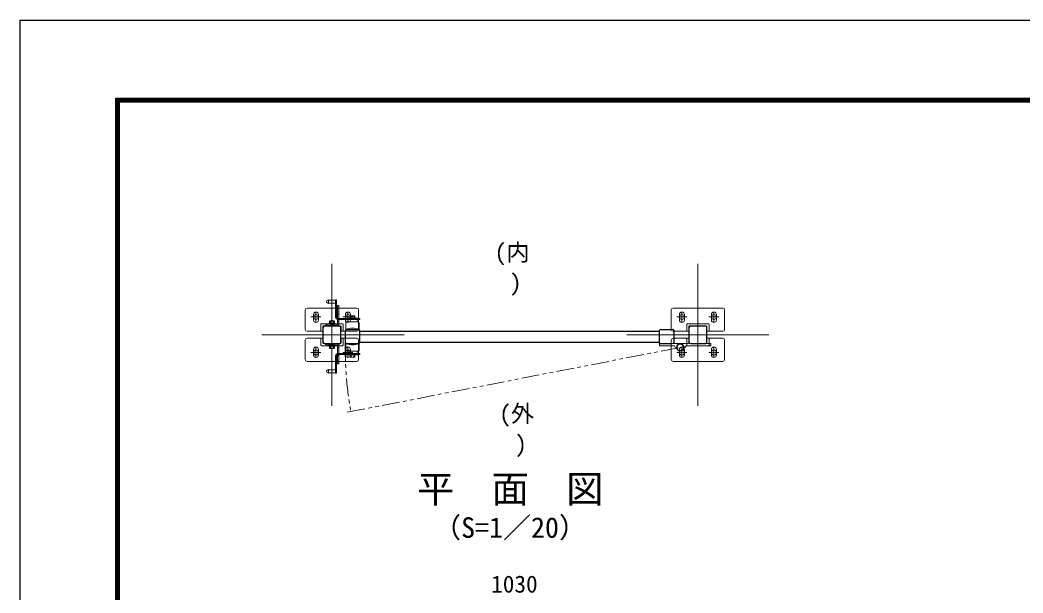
# Model space of a CAD drawing. Units: millimetres, scale not verified. Extents: x -3536 to 4864, y -2970 to 2970.
# Drawn here: x -3536 to -713, y 1357 to 2970 of the extents above; entities that cross this region are included whole.
import ezdxf
from ezdxf.enums import TextEntityAlignment as Align

# ---------------------------------------------------------------- set-up
doc = ezdxf.new("R2010")
doc.units = ezdxf.units.MM
doc.header["$LTSCALE"] = 20
doc.linetypes.add('USER1', pattern=[50.8, 31.75, -6.35, 6.35, -6.35])
doc.linetypes.add('USER2', pattern=[5, 2.5, -0.5, 0.5, -0.5, 0.5, -0.5])
for name, color, linetype, lineweight in [('0-1_D-BMK', 2, 'USER1', 13), ('0-2_D-STR1', 1, 'Continuous', 25), ('0-3_D-STR3', 3, 'Continuous', 13), ('0-4_D-STR-TXT', 7, 'Continuous', 13), ('0-6_D-STR-DIM', 7, 'Continuous', 13), ('0-B_D-TTL', 7, 'Continuous', 25)]:
    doc.layers.add(name, color=color, linetype=linetype, lineweight=lineweight)
doc.layers.add('0-8_D-TTL-TXT', color=7, linetype='Continuous')
doc.styles.add('ＭＳ ゴシック', font='')
doc.styles.get('ＭＳ ゴシック').set_extended_font_data('MS Gothic')

# ---------------------------------------------------------------- blocks, each defined once
blk = doc.blocks.new('ベースプレート部品\u3000平面図')
at = {"layer": '0-3_D-STR3'}
for p, q in [((-16076.5, 106818.2), (-16076.5, 105718.2)), ((-13176.5, 106918.2), (-15976.5, 106918.2)), ((-13076.5, 105718.2), (-13076.5, 106818.2)), ((-15616.5, 106248.2), (-15616.5, 106558.2)), ((-15336.5, 106248.2), (-15336.5, 106558.2)), ((-13816.5, 106248.2), (-13816.5, 106558.2)), ((-13536.5, 106248.2), (-13536.5, 106558.2)), ((-15976.5, 105618.2), (-15084.8, 105618.2)), ((-15206.5, 105618.2), (-15206.5, 105998.2)), ((-13986.5, 106038.2), (-15166.5, 106038.2)), ((-15086.5, 105618.2), (-15086.5, 105878.2)), ((-14106.5, 105918.2), (-15046.5, 105918.2)), ((-14066.5, 105618.2), (-14066.5, 105878.2)), ((-14064.8, 105618.2), (-13176.5, 105618.2)), ((-13946.5, 105998.2), (-13946.5, 105618.2))]:
    blk.add_line(p, q, dxfattribs=at)
for centre, radius, start, end in [((-15976.5, 106818.2), 100, 90, 180), ((-15476.5, 106558.2), 140, 0, 180), ((-13676.5, 106558.2), 140, 0, 180), ((-13176.5, 106818.2), 100, 0, 90), ((-15476.5, 106248.2), 140, 180, 0), ((-13676.5, 106248.2), 140, 180, 0), ((-15976.5, 105718.2), 100, 180, 270), ((-15166.5, 105998.2), 40, 90, 180), ((-15046.5, 105878.2), 40, 90, 180), ((-14106.5, 105878.2), 40, 0, 90), ((-13986.5, 105998.2), 40, 0, 90), ((-13176.5, 105718.2), 100, 270, 0)]:
    blk.add_arc(centre, radius, start, end, dxfattribs=at)

msp = doc.modelspace()

# ---------------------------------------------------------------- linework, layer by layer
at = {"layer": '0-1_D-BMK'}
for p, q in [((-2657.88, 2283.74), (-2657.88, 1883.74)), ((-1627.88, 1883.74), (-1627.88, 2283.74)), ((-2702.88, 2147.74), (-2702.88, 2119.74)), ((-2612.88, 2147.74), (-2612.88, 2119.74)), ((-1672.88, 2147.74), (-1672.88, 2119.74)), ((-1582.88, 2147.74), (-1582.88, 2119.74)), ((-2716.88, 2133.74), (-2688.88, 2133.74)), ((-2626.88, 2133.74), (-2598.88, 2133.74)), ((-1686.88, 2133.74), (-1658.88, 2133.74)), ((-1596.88, 2133.74), (-1568.88, 2133.74)), ((-2454.88, 2083.74), (-2854.88, 2083.74)), ((-1427.88, 2083.74), (-1827.88, 2083.74)), ((-2716.88, 2033.74), (-2688.88, 2033.74)), ((-2702.88, 2019.74), (-2702.88, 2047.74)), ((-2626.88, 2033.74), (-2598.88, 2033.74)), ((-2612.88, 2019.74), (-2612.88, 2047.74)), ((-1686.88, 2033.74), (-1658.88, 2033.74)), ((-1672.88, 2019.74), (-1672.88, 2047.74)), ((-1596.88, 2033.74), (-1568.88, 2033.74)), ((-1582.88, 2019.74), (-1582.88, 2047.74))]:
    msp.add_line(p, q, dxfattribs=at)
at = {"layer": '0-1_D-BMK', "linetype": 'USER2'}
msp.add_line((-2614.62, 1865.4), (-1677.68, 2047.94), dxfattribs=at)
msp.add_arc((-1660.88, 2043.24), 959.66, 178.96932, 190.55858, dxfattribs=at)
at = {"layer": '0-2_D-STR1'}
for p, q in [((-2682.88, 2063.84), (-2682.88, 2103.64)), ((-2677.78, 2108.74), (-2637.98, 2108.74)), ((-2632.88, 2063.84), (-2632.88, 2103.64)), ((-2619.88, 2061.94), (-2619.88, 2095.54)), ((-2616.68, 2098.74), (-2583.08, 2098.74)), ((-2579.88, 2061.94), (-2579.88, 2095.54)), ((-2579.88, 2094.24), (-1735.88, 2094.24)), ((-1736.09, 2094.24), (-1735.88, 2094.45)), ((-1735.88, 2061.94), (-1735.88, 2095.5)), ((-1732.68, 2098.74), (-1699.08, 2098.74)), ((-1695.88, 2096.24), (-1695.88, 2061.94)), ((-1652.88, 2063.84), (-1652.88, 2103.64)), ((-1647.78, 2108.74), (-1607.98, 2108.74)), ((-1602.88, 2063.84), (-1602.88, 2103.64)), ((-2579.88, 2063.24), (-1735.88, 2063.24)), ((-2677.78, 2058.74), (-2637.98, 2058.74)), ((-2616.68, 2058.74), (-2583.08, 2058.74)), ((-1735.68, 2058.74), (-1702.08, 2058.74)), ((-1647.78, 2058.74), (-1607.98, 2058.74))]:
    msp.add_line(p, q, dxfattribs=at)
for centre, radius, start, end in [((-2677.78, 2103.64), 5.1, 90.00031, 179.99984), ((-2637.98, 2103.64), 5.1, 0, 90.00028), ((-2616.68, 2095.54), 3.2, 89.99997, 180), ((-2583.08, 2095.54), 3.2, 0, 89.99997), ((-1732.68, 2095.54), 3.2, 90.00001, 179.99999), ((-1699.08, 2095.54), 3.2, 359.9993, 90.00003), ((-1647.78, 2103.64), 5.1, 90.00031, 179.99985), ((-1607.98, 2103.64), 5.1, 0, 90.00028), ((-2677.78, 2063.84), 5.1, 179.99985, 269.9997), ((-2637.98, 2063.84), 5.1, 269.99973, 0), ((-2616.68, 2061.94), 3.2, 180, 270.00003), ((-2583.08, 2061.94), 3.2, 270.00003, 0), ((-1732.68, 2061.94), 3.2, 179.99928, 270.00003), ((-1699.08, 2061.94), 3.2, 270, 359.99916), ((-1647.78, 2063.84), 5.1, 179.99984, 269.99973), ((-1607.98, 2063.84), 5.1, 269.9997, 0)]:
    msp.add_arc(centre, radius, start, end, dxfattribs=at)
at = {"layer": '0-3_D-STR3'}
for p, q in [((-2667.88, 2181.77), (-2667.88, 2171.77)), ((-2667.88, 2180.77), (-2647.88, 2180.77)), ((-2647.88, 2181.77), (-2647.88, 2132.77)), ((-2647.88, 2181.77), (-2644.88, 2181.77)), ((-2644.88, 2181.77), (-2644.88, 2132.77)), ((-2667.88, 2172.77), (-2647.88, 2172.77)), ((-2647.88, 2169.77), (-2644.88, 2169.77)), ((-2641.88, 2121.24), (-2641.88, 2165.74)), ((-2638.88, 2165.74), (-2641.88, 2165.74)), ((-2638.88, 2121.24), (-2638.88, 2165.74)), ((-2664.69, 2121.13), (-2664.69, 2116.13)), ((-2652.49, 2122.53), (-2663.29, 2122.53)), ((-2661.89, 2123.13), (-2653.88, 2123.13)), ((-2661.89, 2123.13), (-2661.89, 2122.52)), ((-2661.89, 2121.13), (-2661.89, 2116.09)), ((-2661.39, 2123.46), (-2661.39, 2122.52)), ((-2654.38, 2123.47), (-2654.38, 2122.54)), ((-2653.88, 2123.13), (-2653.88, 2122.54)), ((-2653.88, 2121.13), (-2653.88, 2116.09)), ((-2651.1, 2121.13), (-2651.1, 2116.04)), ((-2647.88, 2142.77), (-2644.88, 2142.77)), ((-2638.88, 2141.74), (-2641.88, 2141.74)), ((-2641.88, 2129.77), (-2579.88, 2129.77)), ((-2641.88, 2126.77), (-2579.88, 2126.77)), ((-2641.88, 2121.24), (-2641.88, 2113.36)), ((-2641.88, 2120.74), (-2638.88, 2120.74)), ((-2638.88, 2121.24), (-2638.88, 2112.24)), ((-2615.88, 2119.77), (-2583.88, 2119.77)), ((-2584.88, 2130.77), (-2614.88, 2130.77)), ((-2614.88, 2130.77), (-2614.88, 2129.77)), ((-2613.38, 2119.77), (-2613.38, 2121.77)), ((-2606.66, 2135.81), (-2606.66, 2130.72)), ((-2605.28, 2137.21), (-2594.47, 2137.21)), ((-2603.89, 2135.81), (-2603.89, 2130.77)), ((-2595.88, 2135.81), (-2595.88, 2130.77)), ((-2593.07, 2135.81), (-2593.07, 2130.81)), ((-2586.38, 2119.77), (-2586.38, 2121.77)), ((-2584.88, 2130.77), (-2584.88, 2129.77)), ((-2579.88, 2126.77), (-2579.88, 2129.77)), ((-2674.86, 2108.74), (-2676.88, 2110.96)), ((-2649.48, 2116.09), (-2666.28, 2116.09)), ((-2666.28, 2116.09), (-2666.28, 2114.49)), ((-2666.28, 2114.49), (-2649.48, 2114.49)), ((-2661.89, 2108.74), (-2661.89, 2114.49)), ((-2661.89, 2108.74), (-2661.89, 2114.49)), ((-2653.88, 2108.74), (-2653.88, 2114.49)), ((-2653.88, 2108.74), (-2653.88, 2111.55)), ((-2649.48, 2116.09), (-2649.48, 2114.49)), ((-2618.88, 2116.77), (-2618.88, 2098.77)), ((-2580.88, 2116.77), (-2580.88, 2098.77)), ((-2674.86, 2058.74), (-2676.88, 2056.52)), ((-2666.28, 2053), (-2649.48, 2053)), ((-2666.28, 2051.4), (-2666.28, 2053)), ((-2649.48, 2051.4), (-2666.28, 2051.4)), ((-2664.69, 2046.36), (-2664.69, 2051.36)), ((-2652.49, 2044.96), (-2663.29, 2044.96)), ((-2661.89, 2053), (-2661.89, 2058.74)), ((-2661.89, 2058.74), (-2661.89, 2053)), ((-2661.89, 2046.36), (-2661.89, 2051.4)), ((-2653.88, 2053), (-2653.88, 2058.74)), ((-2653.88, 2058.74), (-2653.88, 2055.93)), ((-2653.88, 2046.36), (-2653.88, 2051.4)), ((-2651.1, 2046.36), (-2651.1, 2051.45)), ((-2649.48, 2051.4), (-2649.48, 2053)), ((-2641.88, 2046.24), (-2641.88, 2054.13)), ((-2641.88, 2046.74), (-2638.88, 2046.74)), ((-2641.88, 2046.24), (-2641.88, 2001.74)), ((-2638.88, 2046.24), (-2638.88, 2055.25)), ((-2638.88, 2046.24), (-2638.88, 2001.74)), ((-2618.88, 2040.72), (-2618.88, 2058.72)), ((-2615.88, 2037.72), (-2583.88, 2037.72)), ((-2613.38, 2037.72), (-2613.38, 2035.72)), ((-2586.38, 2037.72), (-2586.38, 2035.72)), ((-2580.88, 2040.72), (-2580.88, 2058.72)), ((-1677.68, 2058.74), (-1735.88, 2058.74)), ((-1591.48, 2058.74), (-1677.68, 2058.74)), ((-2647.88, 1975.72), (-2647.88, 2024.72)), ((-2644.88, 2014.72), (-2647.88, 2014.72)), ((-2644.88, 1975.72), (-2644.88, 2024.72)), ((-2641.88, 2030.72), (-2579.88, 2030.72)), ((-2641.88, 2027.72), (-2579.88, 2027.72)), ((-2638.88, 2025.74), (-2641.88, 2025.74)), ((-2614.88, 2026.72), (-2614.88, 2027.72)), ((-2614.88, 2026.72), (-2584.88, 2026.72)), ((-2606.69, 2021.68), (-2606.69, 2026.68)), ((-2594.49, 2020.28), (-2605.29, 2020.28)), ((-2603.89, 2021.68), (-2603.89, 2026.72)), ((-2595.88, 2021.68), (-2595.88, 2026.72)), ((-2593.1, 2021.68), (-2593.1, 2026.77)), ((-2584.88, 2026.72), (-2584.88, 2027.72)), ((-2579.88, 2030.72), (-2579.88, 2027.72)), ((-2667.88, 1975.72), (-2667.88, 1985.72)), ((-2667.88, 1984.72), (-2647.88, 1984.72)), ((-2667.88, 1976.72), (-2647.88, 1976.72)), ((-2644.88, 1987.72), (-2647.88, 1987.72)), ((-2638.88, 2001.74), (-2641.88, 2001.74)), ((-2647.88, 1975.72), (-2644.88, 1975.72))]:
    msp.add_line(p, q, dxfattribs=at)
for points in [[(-1735.88, 2058.74), (-1735.88, 2052.74), (-1693.36, 2052.74)], [(-1662.01, 2052.74), (-1591.48, 2052.74), (-1591.48, 2058.74)]]:
    msp.add_lwpolyline(points, dxfattribs=at)
for centre, radius in [((-2702.88, 2133.74), 7), ((-2612.88, 2133.74), 7), ((-1672.88, 2133.74), 7), ((-1582.88, 2133.74), 7), ((-2702.88, 2033.74), 7), ((-2612.88, 2033.74), 7), ((-1677.68, 2047.94), 10.8), ((-1677.68, 2047.94), 10.8), ((-1677.68, 2047.94), 10), ((-1677.68, 2047.94), 9), ((-1672.88, 2033.74), 7), ((-1582.88, 2033.74), 7)]:
    msp.add_circle(centre, radius, dxfattribs=at)
for centre, radius, start, end in [((-2667.88, 2176.77), 5, 90.00001, 270), ((-2663.29, 2121.12), 1.4, 0.08393, 179.91608), ((-2657.88, 2118.12), 6.41, 51.35253, 128.64959), ((-2657.88, 2116.12), 6.41, 51.35253, 128.64959), ((-2652.49, 2121.14), 1.39, 359.29901, 180.70018), ((-2641.88, 2132.77), 6, 180.00001, 269.99995), ((-2641.88, 2132.77), 3, 180.00001, 270), ((-2615.88, 2116.77), 3, 90, 180.00001), ((-2608.38, 2121.77), 5, 90.00001, 179.99999), ((-2605.28, 2135.82), 1.39, 359.29981, 180.701), ((-2599.88, 2130.8), 6.41, 51.35043, 128.64746), ((-2594.47, 2135.8), 1.4, 0.08393, 179.91606), ((-2591.38, 2121.77), 5, 0, 90), ((-2583.88, 2116.77), 3, 0, 90), ((-2657.88, 2061.49), 53, 73.87238, 111.00754), ((-2657.88, 2061.72), 50, 72.42905, 109.85261), ((-2642.88, 2113.36), 1, 253.8728, 0.00001), ((-2641.88, 2112.24), 3, 252.42887, 0.00001), ((-2599.88, 2051.65), 50.8, 68.0365, 111.96349), ((-2657.88, 2106), 53, 248.99247, 286.12763), ((-2657.88, 2105.77), 50, 250.1474, 287.57096), ((-2663.29, 2046.37), 1.4, 180.08393, 359.91608), ((-2657.88, 2051.37), 6.41, 231.35042, 308.64748), ((-2652.49, 2046.35), 1.39, 179.29981, 0.70101), ((-2642.88, 2054.13), 1, 0, 106.12721), ((-2641.88, 2055.25), 3, 0, 107.57114), ((-2599.88, 2105.83), 50.8, 248.03652, 291.96351), ((-2615.88, 2040.72), 3, 180.00001, 270), ((-2608.38, 2035.72), 5, 180.00002, 270), ((-2591.38, 2035.72), 5, 270, 0.00001), ((-2583.88, 2040.72), 3, 270, 0.00001), ((-1687.36, 2052.74), 6, 180, 259.73982), ((-1668.01, 2052.74), 6, 280.26018, 0), ((-2641.88, 2024.72), 6, 90.00006, 180.00001), ((-2641.88, 2024.72), 3, 90.00001, 180.00001), ((-2605.29, 2021.68), 1.4, 180.08393, 359.91608), ((-2599.88, 2026.69), 6.41, 231.35042, 308.64748), ((-2594.49, 2021.67), 1.39, 179.29981, 0.70101), ((-2667.88, 1980.72), 5, 90, 270)]:
    msp.add_arc(centre, radius, start, end, dxfattribs=at)
at = {"layer": '0-B_D-TTL', "color": 2}
msp.add_lwpolyline([(-3535.68, 2970), (4864.32, 2970), (4864.32, -2970), (-3535.68, -2970)], close=True, dxfattribs=at)
at = {"layer": '0-B_D-TTL'}
for points in [[(-3265.68, 2750), (4594.32, 2750), (4594.32, -2750), (-3265.68, -2750)], [(-3263.18, 2747.5), (4591.82, 2747.5), (4591.82, -2747.5), (-3263.18, -2747.5)], [(-3260.68, 2745), (4589.32, 2745), (4589.32, -2745), (-3260.68, -2745)], [(-3258.18, 2742.5), (4586.82, 2742.5), (4586.82, -2742.5), (-3258.18, -2742.5)], [(-3255.68, 2740), (4584.32, 2740), (4584.32, -2740), (-3255.68, -2740)]]:
    msp.add_lwpolyline(points, close=True, dxfattribs=at)

# ---------------------------------------------------------------- block references
at = {"layer": '0-3_D-STR3', "xscale": 0.05, "yscale": 0.05}
for p in [(-1929.06, -3187.16), (-899.06, -3187.16)]:
    msp.add_blockref('ベースプレート部品\u3000平面図', p, dxfattribs=at)
at = {"layer": '0-3_D-STR3', "xscale": -0.05, "yscale": 0.05, "rotation": 180}
for p in [(-1929.06, 7354.65), (-899.06, 7354.65)]:
    msp.add_blockref('ベースプレート部品\u3000平面図', p, dxfattribs=at)

# ---------------------------------------------------------------- texts
at = {"layer": '0-4_D-STR-TXT', "style": 'ＭＳ ゴシック'}
for s, p in [('(内', (-2200.13, 2277.7)), (')', (-2157.01, 2191.86)), ('(外', (-2187.05, 1823.29)), (')', (-2142.28, 1737.46))]:
    msp.add_text(s, height=48.09, dxfattribs=at).set_placement(p, align=Align.BOTTOM_LEFT)
at = {"layer": '0-6_D-STR-DIM', "style": 'ＭＳ ゴシック'}
msp.add_text('1030', height=48.09, dxfattribs=at).set_placement((-2209.78, 1343.11), align=Align.BOTTOM_LEFT)
at = {"layer": '0-8_D-TTL-TXT', "style": 'ＭＳ ゴシック'}
for s, height, p in [('平\u3000面\u3000図', 76.98, (-2418.59, 1587.74)), ('（S=1／20）', 57.77, (-2373.11, 1494.54))]:
    msp.add_text(s, height=height, dxfattribs=at).set_placement(p, align=Align.BOTTOM_LEFT)

doc.saveas('drawing.dxf')
